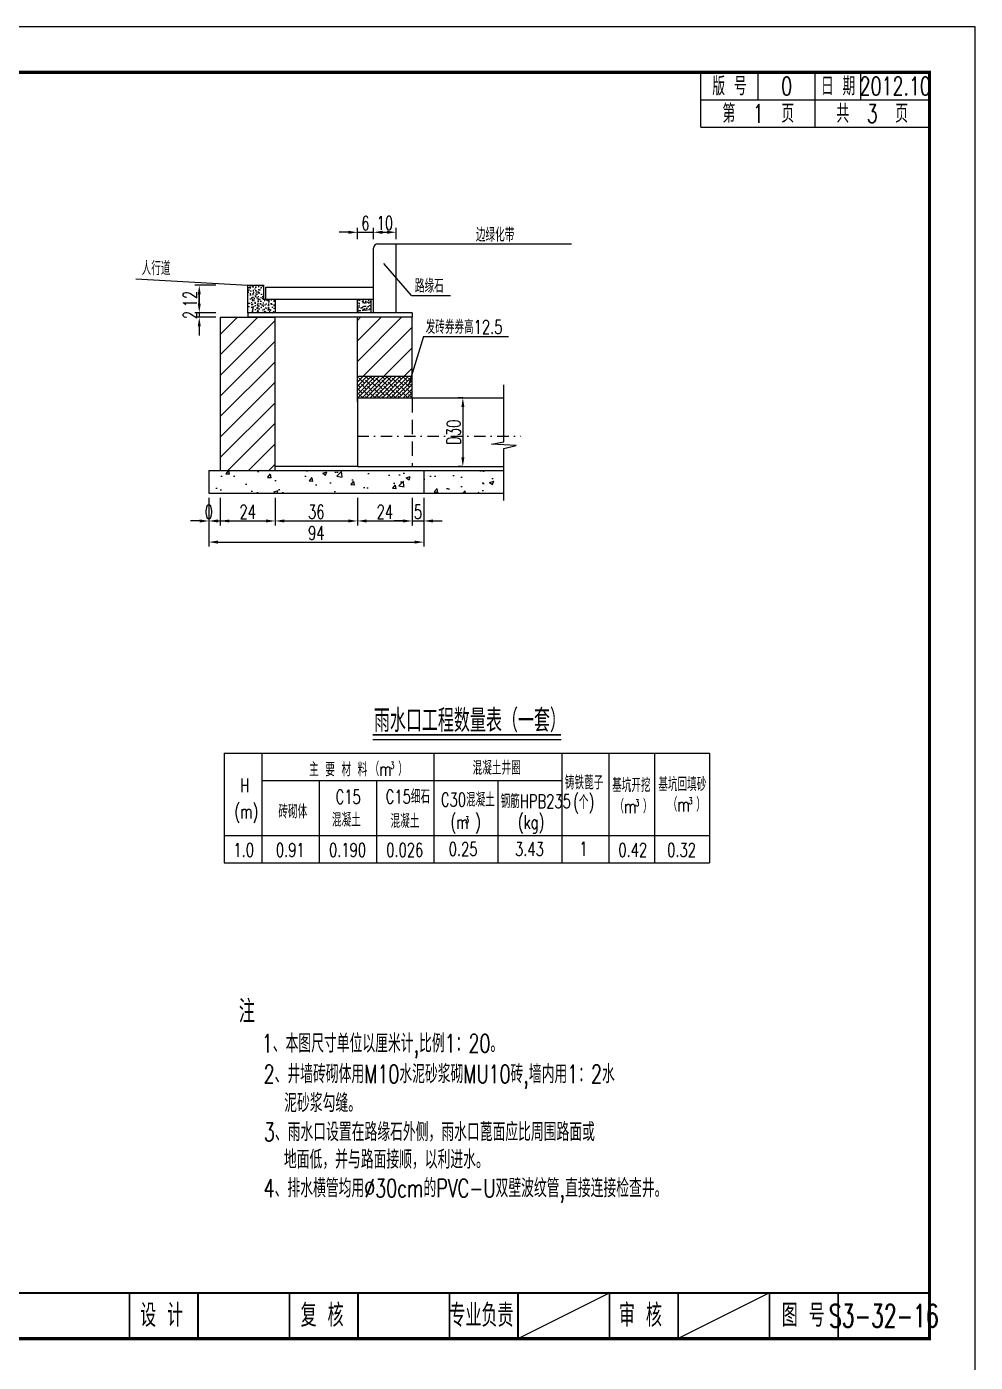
# Model space of a CAD drawing. Extents: x 5781 to 12795, y 1434 to 2653.
# Drawn here: x 9829.1 to 10036.5, y 2032.6 to 2324.8 of the extents above; entities that cross this region are included whole.
import ezdxf
from ezdxf.enums import TextEntityAlignment as Align

# ---------------------------------------------------------------- set-up
doc = ezdxf.new("R2010")
doc.units = 0
doc.header["$LTSCALE"] = 5
doc.header["$PDMODE"] = 32
doc.header["$PDSIZE"] = 0.3
doc.linetypes.add('DASHDOT', pattern=[1, 0.5, -0.25, 0, -0.25])
doc.linetypes.add('DASHED', pattern=[19.05, 12.7, -6.35])
doc.layers.get('0').update_dxf_attribs({"linetype": 'CONTINUOUS'})
doc.layers.get('Defpoints').update_dxf_attribs({"linetype": 'CONTINUOUS'})
for name, color, linetype in [('中心线', 2, 'DASHDOT'), ('图框', 7, 'CONTINUOUS'), ('尺寸标注', 4, 'CONTINUOUS'), ('文字', 7, 'CONTINUOUS'), ('文字字符', 7, 'CONTINUOUS'), ('结构1', 1, 'CONTINUOUS')]:
    doc.layers.add(name, color=color, linetype=linetype)
doc.styles.get("Standard").update_dxf_attribs({"font": 'simplex1.shx', "width": 0.7, "bigfont": 'hztxt.shx'})
doc.dimstyles.new('比例1：10', dxfattribs={"dimtxt": 3, "dimasz": 2, "dimexe": 1, "dimexo": 1, "dimgap": 0.5, "dimtad": 1, "dimzin": 13, "dimdsep": 46, "dimtxsty": 'Standard', "dimcen": -0.09, "dimclrd": 256, "dimclre": 256, "dimclrt": 7, "dimaunit": 1, "dimazin": 0, "dimtfac": 0.0005, "dimtix": 1, "dimtmove": 2, "dimatfit": 3, "dimfxl": 0, "dimtolj": 1, "dimtzin": 13, "dimarcsym": 0})
doc.dimstyles.new('比例1：20', dxfattribs={"dimscale": 0, "dimtxt": 3, "dimasz": 2, "dimexe": 1, "dimexo": 1, "dimgap": 0.5, "dimtad": 1, "dimdec": 1, "dimlfac": 2, "dimzin": 9, "dimdsep": 46, "dimtxsty": 'Standard', "dimcen": -2, "dimclrd": 256, "dimclre": 256, "dimclrt": 7, "dimaunit": 1, "dimadec": 0, "dimazin": 0, "dimtfac": 0.0005, "dimtdec": 1, "dimtix": 1, "dimtmove": 2, "dimatfit": 3, "dimldrblk": 'DIM', "dimfxl": 0, "dimtolj": 1, "dimtzin": 13, "dimarcsym": 0})
pattern_1 = [(45, (114.9114, -67.855), (-2.245064, 2.245064), [])]
pattern_2 = [(50, (114.9114, -67.8551), (1.63966202, -0.14345177), [0.17145, -1.88595]), (355, (114.9114, -67.8551), (-0.31718543, 1.7195098), [0.13716, -1.50876]), (100.451, (115.048, -67.867), (1.32248251, 1.5760502), [0.14571, -1.60281]), (46.1842, (114.9114, -67.3979), (2.43971137, -0.37838095), [0.257175, -2.828925]), (96.6356, (115.1147, -67.4294), (2.1366381, 2.22683), [0.218565, -2.404215]), (351.184, (114.9114, -67.398), (2.13664145, 2.22682606), [0.20574, -2.26314]), (21, (115.14, -67.5122), (1.36453392, -0.92038967), [0.17145, -1.88595]), (326, (115.14, -67.5122), (0.55621826, 1.6576917), [0.13716, -1.50876]), (71.4514, (115.2537, -67.5889), (1.92074842, 0.73730572), [0.14571, -1.60281]), (37.5, (114.9114, -67.8551), (0.02779743, 0.76099535), [0, -1.490472, 0, -1.53162, 0, -1.514475]), (7.5, (114.9114, -67.8551), (0.60137696, 0.901625173), [0, -0.873252, 0, -1.456182, 0, -0.577215]), (327.5, (114.4016, -67.8551), (1.220315357, -0.051558696), [0, -0.5715, 0, -1.78308, 0, -2.36601]), (317.5, (114.173, -67.8551), (1.33316263, 0.22883842), [0, -0.74295, 0, -1.184148, 0, -1.68021])]

# ---------------------------------------------------------------- blocks, each defined once
blk = doc.blocks.new('series')
at = {"width": 0.75}
for tag, height, p in [('页码', 4, (-35, -19)), ('图名', 5, (-220, -282)), ('图号', 5, (-20, -282))]:
    blk.add_attdef(tag, text='', height=height, dxfattribs=at).set_placement(p, align=Align.MIDDLE_CENTER)
blk = doc.blocks.new('123')
at = {"layer": '图框'}
blk.add_lwpolyline([(6201.38, 2092.12), (6201.38, 2389.12), (5781.38, 2389.12), (5781.38, 2092.12)], close=True, dxfattribs=at)
blk = doc.blocks.new('*D1887')
at = {"layer": 'Defpoints', "color": 0, "ltscale": 0.5}
for p in [(9871.41, 2268.23), (9866.82, 2262.23), (9871.41, 2262.23)]:
    blk.add_point(p, dxfattribs=at)
at = {"layer": '尺寸标注', "lineweight": -2, "ltscale": 0.5}
for p, q in [((9870.41, 2268.23), (9865.82, 2268.23)), ((9866.82, 2266.23), (9866.82, 2264.23)), ((9870.41, 2262.23), (9865.82, 2262.23))]:
    blk.add_line(p, q, dxfattribs=at)
at = {"layer": '尺寸标注', "ltscale": 0.5}
for points in [[(9866.49, 2266.23), (9867.15, 2266.23), (9866.82, 2268.23)], [(9866.49, 2264.23), (9867.15, 2264.23), (9866.82, 2262.23)]]:
    blk.add_solid(points, dxfattribs=at)
at = {"layer": '尺寸标注', "color": 7, "ltscale": 0.5, "insert": (9864.82, 2265.23), "char_height": 3, "attachment_point": 5, "rotation": 90}
blk.add_mtext('\\A1;12', dxfattribs=at)
blk = doc.blocks.new('DIM')
at = {"layer": '尺寸标注'}
blk.add_solid([(-1, -0.125), (-1, 0.125), (0, 0)], dxfattribs=at)
blk = doc.blocks.new('*D1888')
at = {"layer": 'Defpoints', "color": 0, "ltscale": 0.5}
for p in [(9871.41, 2262.23), (9866.82, 2261.23), (9871.41, 2261.23)]:
    blk.add_point(p, dxfattribs=at)
at = {"layer": '尺寸标注', "lineweight": -2, "ltscale": 0.5}
for p, q in [((9866.82, 2264.23), (9866.82, 2266.23)), ((9870.41, 2262.23), (9865.82, 2262.23)), ((9866.82, 2262.23), (9866.82, 2261.23)), ((9870.41, 2261.23), (9865.82, 2261.23)), ((9866.82, 2259.23), (9866.82, 2257.23))]:
    blk.add_line(p, q, dxfattribs=at)
at = {"layer": '尺寸标注', "ltscale": 0.5}
for points in [[(9866.49, 2264.23), (9867.15, 2264.23), (9866.82, 2262.23)], [(9866.49, 2259.23), (9867.15, 2259.23), (9866.82, 2261.23)]]:
    blk.add_solid(points, dxfattribs=at)
at = {"layer": '尺寸标注', "color": 7, "ltscale": 0.5, "insert": (9864.82, 2261.73), "char_height": 3, "attachment_point": 5, "rotation": 90}
blk.add_mtext('\\A1;2', dxfattribs=at)
blk = doc.blocks.new('*D1889')
at = {"layer": 'Defpoints', "color": 0, "ltscale": 0.5}
for p in [(9868.91, 2222.73), (9868.91, 2222.73), (9868.91, 2216.67)]:
    blk.add_point(p, dxfattribs=at)
at = {"layer": '尺寸标注', "lineweight": -2, "ltscale": 0.5}
for p, q in [((9868.91, 2221.73), (9868.91, 2215.67)), ((9868.91, 2221.73), (9868.91, 2215.67)), ((9866.91, 2216.67), (9864.91, 2216.67)), ((9870.91, 2216.67), (9872.91, 2216.67))]:
    blk.add_line(p, q, dxfattribs=at)
at = {"layer": '尺寸标注', "ltscale": 0.5}
for points in [[(9866.91, 2217), (9866.91, 2216.34), (9868.91, 2216.67)], [(9870.91, 2217), (9870.91, 2216.34), (9868.91, 2216.67)]]:
    blk.add_solid(points, dxfattribs=at)
at = {"layer": '尺寸标注', "color": 7, "ltscale": 0.5, "insert": (9868.91, 2218.67), "char_height": 3, "attachment_point": 5}
blk.add_mtext('\\A1;0', dxfattribs=at)
blk = doc.blocks.new('*D1890')
at = {"layer": 'Defpoints', "color": 0, "ltscale": 0.5}
for p in [(9871.41, 2222.73), (9883.41, 2222.73), (9883.41, 2216.67)]:
    blk.add_point(p, dxfattribs=at)
at = {"layer": '尺寸标注', "lineweight": -2, "ltscale": 0.5}
for p, q in [((9871.41, 2221.73), (9871.41, 2215.67)), ((9883.41, 2221.73), (9883.41, 2215.67)), ((9873.41, 2216.67), (9881.41, 2216.67))]:
    blk.add_line(p, q, dxfattribs=at)
at = {"layer": '尺寸标注', "ltscale": 0.5}
for points in [[(9873.41, 2217), (9873.41, 2216.34), (9871.41, 2216.67)], [(9881.41, 2217), (9881.41, 2216.34), (9883.41, 2216.67)]]:
    blk.add_solid(points, dxfattribs=at)
at = {"layer": '尺寸标注', "color": 7, "ltscale": 0.5, "insert": (9877.41, 2218.67), "char_height": 3, "attachment_point": 5}
blk.add_mtext('\\A1;24', dxfattribs=at)
blk = doc.blocks.new('*D1891')
at = {"layer": 'Defpoints', "color": 0, "ltscale": 0.5}
for p in [(9883.41, 2222.73), (9901.41, 2222.73), (9901.41, 2216.67)]:
    blk.add_point(p, dxfattribs=at)
at = {"layer": '尺寸标注', "lineweight": -2, "ltscale": 0.5}
for p, q in [((9883.41, 2221.73), (9883.41, 2215.67)), ((9901.41, 2221.73), (9901.41, 2215.67)), ((9885.41, 2216.67), (9899.41, 2216.67))]:
    blk.add_line(p, q, dxfattribs=at)
at = {"layer": '尺寸标注', "ltscale": 0.5}
for points in [[(9885.41, 2217), (9885.41, 2216.34), (9883.41, 2216.67)], [(9899.41, 2217), (9899.41, 2216.34), (9901.41, 2216.67)]]:
    blk.add_solid(points, dxfattribs=at)
at = {"layer": '尺寸标注', "color": 7, "ltscale": 0.5, "insert": (9892.41, 2218.67), "char_height": 3, "attachment_point": 5}
blk.add_mtext('\\A1;36', dxfattribs=at)
blk = doc.blocks.new('*D1892')
at = {"layer": 'Defpoints', "color": 0, "ltscale": 0.5}
for p in [(9901.41, 2222.73), (9913.41, 2222.73), (9913.41, 2216.67)]:
    blk.add_point(p, dxfattribs=at)
at = {"layer": '尺寸标注', "lineweight": -2, "ltscale": 0.5}
for p, q in [((9901.41, 2221.73), (9901.41, 2215.67)), ((9913.41, 2221.73), (9913.41, 2215.67)), ((9903.41, 2216.67), (9911.41, 2216.67))]:
    blk.add_line(p, q, dxfattribs=at)
at = {"layer": '尺寸标注', "ltscale": 0.5}
for points in [[(9903.41, 2217), (9903.41, 2216.34), (9901.41, 2216.67)], [(9911.41, 2217), (9911.41, 2216.34), (9913.41, 2216.67)]]:
    blk.add_solid(points, dxfattribs=at)
at = {"layer": '尺寸标注', "color": 7, "ltscale": 0.5, "insert": (9907.41, 2218.67), "char_height": 3, "attachment_point": 5}
blk.add_mtext('\\A1;24', dxfattribs=at)
blk = doc.blocks.new('*D1893')
at = {"layer": 'Defpoints', "color": 0, "ltscale": 0.5}
for p in [(9913.41, 2222.73), (9915.91, 2222.73), (9915.91, 2216.67)]:
    blk.add_point(p, dxfattribs=at)
at = {"layer": '尺寸标注', "lineweight": -2, "ltscale": 0.5}
for p, q in [((9913.41, 2221.73), (9913.41, 2215.67)), ((9915.91, 2221.73), (9915.91, 2215.67)), ((9911.41, 2216.67), (9909.41, 2216.67)), ((9913.41, 2216.67), (9915.91, 2216.67)), ((9917.91, 2216.67), (9919.91, 2216.67))]:
    blk.add_line(p, q, dxfattribs=at)
at = {"layer": '尺寸标注', "ltscale": 0.5}
for points in [[(9911.41, 2217), (9911.41, 2216.34), (9913.41, 2216.67)], [(9917.91, 2217), (9917.91, 2216.34), (9915.91, 2216.67)]]:
    blk.add_solid(points, dxfattribs=at)
at = {"layer": '尺寸标注', "color": 7, "ltscale": 0.5, "insert": (9914.66, 2218.67), "char_height": 3, "attachment_point": 5}
blk.add_mtext('\\A1;5', dxfattribs=at)
blk = doc.blocks.new('*D1894')
at = {"layer": 'Defpoints', "color": 0, "ltscale": 0.5}
for p in [(9868.91, 2222.73), (9915.91, 2222.73), (9915.91, 2212.05)]:
    blk.add_point(p, dxfattribs=at)
at = {"layer": '尺寸标注', "lineweight": -2, "ltscale": 0.5}
for p, q in [((9868.91, 2218.05), (9868.91, 2211.05)), ((9915.91, 2218.05), (9915.91, 2211.05)), ((9870.91, 2212.05), (9913.91, 2212.05))]:
    blk.add_line(p, q, dxfattribs=at)
at = {"layer": '尺寸标注', "ltscale": 0.5}
for points in [[(9870.91, 2212.38), (9870.91, 2211.71), (9868.91, 2212.05)], [(9913.91, 2212.38), (9913.91, 2211.71), (9915.91, 2212.05)]]:
    blk.add_solid(points, dxfattribs=at)
at = {"layer": '尺寸标注', "color": 7, "ltscale": 0.5, "insert": (9892.41, 2214.05), "char_height": 3, "attachment_point": 5}
blk.add_mtext('\\A1;94', dxfattribs=at)
blk = doc.blocks.new('*D1895')
at = {"layer": 'Defpoints', "color": 0, "ltscale": 0.5}
for p in [(9904.91, 2279.82), (9901.41, 2277.32), (9904.91, 2277.32)]:
    blk.add_point(p, dxfattribs=at)
at = {"layer": '尺寸标注', "lineweight": -2, "ltscale": 0.5}
for p, q in [((9899.41, 2279.82), (9897.41, 2279.82)), ((9901.41, 2278.32), (9901.41, 2280.82)), ((9901.41, 2279.82), (9904.91, 2279.82)), ((9904.91, 2278.32), (9904.91, 2280.82)), ((9906.91, 2279.82), (9908.91, 2279.82))]:
    blk.add_line(p, q, dxfattribs=at)
at = {"layer": '尺寸标注', "ltscale": 0.5}
for points in [[(9899.41, 2280.15), (9899.41, 2279.48), (9901.41, 2279.82)], [(9906.91, 2280.15), (9906.91, 2279.48), (9904.91, 2279.82)]]:
    blk.add_solid(points, dxfattribs=at)
at = {"layer": '尺寸标注', "color": 7, "ltscale": 0.5, "insert": (9903.16, 2281.82), "char_height": 3, "attachment_point": 5}
blk.add_mtext('\\A1;6', dxfattribs=at)
blk = doc.blocks.new('*D1896')
at = {"layer": 'Defpoints', "color": 0, "ltscale": 0.5}
for p in [(9909.91, 2279.83), (9904.91, 2277.32), (9909.91, 2277.32)]:
    blk.add_point(p, dxfattribs=at)
at = {"layer": '尺寸标注', "lineweight": -2, "ltscale": 0.5}
for p, q in [((9904.91, 2278.32), (9904.91, 2280.83)), ((9906.91, 2279.83), (9907.91, 2279.83)), ((9909.91, 2278.32), (9909.91, 2280.83))]:
    blk.add_line(p, q, dxfattribs=at)
at = {"layer": '尺寸标注', "ltscale": 0.5}
for points in [[(9906.91, 2280.16), (9906.91, 2279.5), (9904.91, 2279.83)], [(9907.91, 2280.16), (9907.91, 2279.5), (9909.91, 2279.83)]]:
    blk.add_solid(points, dxfattribs=at)
at = {"layer": '尺寸标注', "color": 7, "ltscale": 0.5, "insert": (9907.41, 2281.83), "char_height": 3, "attachment_point": 5}
blk.add_mtext('\\A1;10', dxfattribs=at)
blk = doc.blocks.new('*D1955')
at = {"layer": 'Defpoints', "color": 0, "ltscale": 0.5}
for p in [(9924.54, 2243.59), (9924.47, 2228.59), (9924.54, 2228.59)]:
    blk.add_point(p, dxfattribs=at)
at = {"layer": '尺寸标注', "lineweight": -2, "ltscale": 0.5}
for p, q in [((9924.47, 2243.59), (9923.47, 2243.59)), ((9924.47, 2241.59), (9924.47, 2230.59)), ((9924.47, 2228.59), (9923.47, 2228.59))]:
    blk.add_line(p, q, dxfattribs=at)
at = {"layer": '尺寸标注', "ltscale": 0.5}
for points in [[(9924.14, 2241.59), (9924.8, 2241.59), (9924.47, 2243.59)], [(9924.14, 2230.59), (9924.8, 2230.59), (9924.47, 2228.59)]]:
    blk.add_solid(points, dxfattribs=at)
at = {"layer": '尺寸标注', "color": 7, "ltscale": 0.5, "insert": (9922.47, 2236.09), "char_height": 3, "attachment_point": 5, "rotation": 90}
blk.add_mtext('\\A1;D30', dxfattribs=at)

msp = doc.modelspace()

# ---------------------------------------------------------------- hatches: boundary and pattern name
at = {"layer": '尺寸标注', "ltscale": 0.5}
h = msp.add_hatch(dxfattribs=at)
h.set_pattern_fill('AR-CONC', color=8, scale=0.009, style=0)
h.set_pattern_definition(pattern_2)
h.paths.add_polyline_path([(9883.4051, 2265.2263), (9883.4051, 2262.2263), (9877.4051, 2262.2263), (9877.4051, 2268.2263), (9880.9051, 2268.2263), (9880.9051, 2265.2263)])
h = msp.add_hatch(dxfattribs=at)
h.set_pattern_fill('AR-CONC', color=8, scale=0.009, style=0)
h.set_pattern_definition(pattern_2)
h.paths.add_polyline_path([(9901.4051, 2265.2263), (9901.4051, 2262.2263), (9904.4051, 2262.2263), (9904.4051, 2265.2263)])
edge = h.paths.add_edge_path()
edge.add_line((9901.4051, 2262.2263), (9901.4051, 2265.2263))
h = msp.add_hatch(dxfattribs=at)
h.set_pattern_fill('ANSI31', color=8, style=0)
h.set_pattern_definition(pattern_1)
h.paths.add_polyline_path([(9871.4051, 2261.2263), (9871.4051, 2227.7263), (9883.4051, 2227.7263), (9883.4051, 2261.2263)])
h = msp.add_hatch(dxfattribs=at)
h.set_pattern_fill('ANSI31', color=8, style=0)
h.set_pattern_definition(pattern_1)
h.paths.add_polyline_path([(9901.4051, 2261.2263), (9901.4051, 2248.3273), (9913.4051, 2248.3273), (9913.4051, 2261.2263)])
h = msp.add_hatch(dxfattribs=at)
h.set_pattern_fill('ANSI38', color=8, scale=0.2, style=0)
h.set_pattern_definition([(45, (114.9114, -67.8551), (-0.449012806, 0.449012806), []), (135, (114.9114, -67.8551), (-1.34703842, 0.449012806), [1.5875, -0.9525])])
h.paths.add_polyline_path([(9901.4051, 2248.3273), (9901.4051, 2243.586), (9913.4051, 2243.586), (9913.4051, 2248.3273)])
h = msp.add_hatch(dxfattribs=at)
h.set_pattern_fill('AR-CONC', color=8, scale=0.05, style=0)
h.set_pattern_definition([(50, (114.9114, -67.855), (9.1092334, -0.796954), [0.9525, -10.4775]), (355, (114.911, -67.855), (-1.762141, 9.552832), [0.762, -8.382]), (100.451, (115.6705, -67.9215), (7.347125, 8.7558344), [0.8095, -8.9045]), (46.1842, (114.911, -65.315), (13.553952, -2.102116), [1.42875, -15.71625]), (96.6356, (116.041, -65.49), (11.870212, 12.371278), [1.21425, -13.35675]), (351.184, (114.911, -65.315), (11.87023, 12.371256), [1.143, -12.573]), (21, (116.1814, -65.95), (7.580744, -5.113276), [0.9525, -10.4775]), (326, (116.181, -65.95), (3.090101, 9.209398), [0.762, -8.382]), (71.4514, (116.813, -66.376), (10.6708245, 4.096143), [0.8095, -8.9045]), (37.5, (114.9114, -67.855), (0.1544302, 4.2277519), [0, -8.2804, 0, -8.509, 0, -8.41375]), (7.5, (114.9114, -67.855), (3.3409831, 5.0090287), [0, -4.8514, 0, -8.0899, 0, -3.20675]), (327.5, (112.0793, -67.855), (6.7795298, -0.2864372), [0, -3.175, 0, -9.906, 0, -13.1445]), (317.5, (110.809, -67.855), (7.406459, 1.2713246), [0, -4.1275, 0, -6.5786, 0, -9.3345])])
h.paths.add_polyline_path([(9868.9051, 2227.7263), (9868.9051, 2222.7263), (9933.4628, 2222.7263), (9933.4628, 2227.7263)])
edge = h.paths.add_edge_path()
edge.add_line((9915.9051, 2227.7263), (9915.9051, 2222.7263))

# ---------------------------------------------------------------- linework, layer by layer
msp.add_line((9904.7558, 2168.891), (9945.9481, 2168.891))
at = {"const_width": 0.4}
msp.add_lwpolyline([(9904.7558, 2169.891), (9945.9481, 2169.891)], dxfattribs=at)
at = {"layer": '中心线'}
msp.add_line((9901.4051, 2235.1967), (9937.1432, 2235.1967), dxfattribs=at)
at = {"layer": '图框'}
for p, q in [((9976.5427, 2302.7959), (9976.5427, 2314.7959)), ((9989.0427, 2308.7959), (9989.0427, 2314.7959)), ((10001.5427, 2308.7959), (10001.5427, 2314.7959)), ((10011.5427, 2308.7959), (10011.5427, 2314.7959)), ((9976.5427, 2308.7959), (10026.5427, 2308.7959)), ((10001.5427, 2302.7959), (10001.5427, 2308.7959)), ((9976.5427, 2302.7959), (10026.5427, 2302.7959)), ((9936.5427, 2037.7959), (9956.5427, 2047.7959)), ((9991.5427, 2047.7959), (9971.5427, 2037.7959))]:
    msp.add_line(p, q, dxfattribs=at)
for points, const_width in [([(10026.5427, 2314.7959), (9646.5427, 2314.7959), (9646.5427, 2037.7959), (10026.5427, 2037.7959), (10026.5427, 2314.7959)], 0.7), ([(9646.5427, 2047.7959), (10026.5427, 2047.7959)], 0.4), ([(9851.5427, 2037.7959), (9851.5427, 2047.7959)], 0.4), ([(9866.5427, 2037.7959), (9866.5427, 2047.7959)], 0.4), ([(9886.5427, 2037.7959), (9886.5427, 2047.7959)], 0.4), ([(9901.5427, 2037.7959), (9901.5427, 2047.7959)], 0.4), ([(9921.5427, 2037.7959), (9921.5427, 2047.7959)], 0.4), ([(9921.5427, 2037.7959), (9921.5427, 2047.7959)], 0.4), ([(9936.5427, 2037.7959), (9936.5427, 2047.7959)], 0.4), ([(9956.5427, 2037.7959), (9956.5427, 2047.7959)], 0.4), ([(9971.5427, 2037.7959), (9971.5427, 2047.7959)], 0.4), ([(9991.5427, 2037.7959), (9991.5427, 2047.7959)], 0.4), ([(10006.5427, 2037.7959), (10006.5427, 2047.7959)], 0.4)]:
    msp.add_lwpolyline(points, dxfattribs=dict(at, const_width=const_width))
at = {"layer": '尺寸标注', "color": 1, "ltscale": 0.5}
for p, q in [((9904.9051, 2262.2263), (9904.9051, 2276.3205)), ((9905.9051, 2277.3205), (9910.9051, 2277.3205)), ((9909.9051, 2262.2263), (9909.9051, 2277.3205)), ((9877.4051, 2262.2263), (9877.4051, 2268.2263)), ((9877.4051, 2268.2263), (9880.9051, 2268.2263)), ((9880.9051, 2265.2263), (9880.9051, 2268.2263)), ((9904.9051, 2265.2263), (9904.9051, 2267.7866)), ((9901.4051, 2262.2263), (9901.4051, 2265.2263)), ((9904.4051, 2262.2263), (9904.4051, 2265.2263)), ((9871.4051, 2261.2263), (9883.4051, 2261.2263)), ((9901.4051, 2248.3273), (9913.4051, 2248.3273)), ((9901.4051, 2243.586), (9933.4628, 2243.586)), ((9868.9051, 2227.7263), (9868.9051, 2222.7263)), ((9901.4051, 2228.586), (9883.4051, 2228.586)), ((9901.4051, 2228.586), (9913.4051, 2228.586)), ((9913.4051, 2228.586), (9933.4628, 2228.586)), ((9915.9051, 2227.7263), (9915.9051, 2222.7263))]:
    msp.add_line(p, q, dxfattribs=at)
at = {"layer": '尺寸标注', "color": 7, "ltscale": 0.5}
for p, q in [((9910.9051, 2277.3205), (9948.2319, 2277.3205)), ((9852.9793, 2269.615), (9877.4051, 2268.2263)), ((9881.4051, 2267.7866), (9904.9051, 2267.7866)), ((9881.4051, 2265.2263), (9881.4051, 2267.7866)), ((9881.4051, 2265.2263), (9904.9051, 2265.2263)), ((9933.4628, 2233.9651), (9933.4628, 2246.4765)), ((9901.4051, 2243.586), (9901.4051, 2228.586)), ((9930.7666, 2233.4995), (9933.4628, 2233.9651)), ((9936.1591, 2233.1873), (9930.7666, 2233.4995)), ((9933.4628, 2232.5005), (9936.1591, 2233.1873)), ((9933.4628, 2221.1799), (9933.4628, 2232.5005))]:
    msp.add_line(p, q, dxfattribs=at)
at = {"layer": '尺寸标注'}
for p, q in [((9913.2322, 2266.0275), (9907.1921, 2272.977)), ((9913.2322, 2266.0275), (9921.7345, 2266.0275)), ((9915.8817, 2257.0454), (9912.5546, 2246.2886)), ((9915.8817, 2257.0454), (9934.4429, 2257.0454))]:
    msp.add_line(p, q, dxfattribs=at)
at = {"layer": '尺寸标注', "color": 1, "linetype": 'Continuous'}
for p, q in [((9883.4051, 2265.2263), (9883.4051, 2262.2263)), ((9883.4051, 2262.2263), (9877.4051, 2262.2263))]:
    msp.add_line(p, q, dxfattribs=at)
at = {"layer": '尺寸标注', "color": 0, "linetype": 'Continuous'}
for p, q in [((9877.4051, 2262.2263), (9877.4051, 2261.2263)), ((9913.4051, 2262.2263), (9883.4051, 2262.2263)), ((9913.4051, 2262.2263), (9913.4051, 2261.2263)), ((9913.4051, 2261.2263), (9877.4051, 2261.2263))]:
    msp.add_line(p, q, dxfattribs=at)
at = {"layer": '尺寸标注', "color": 7, "linetype": 'DASHED', "ltscale": 0.05}
msp.add_line((9913.4051, 2243.586), (9913.4051, 2228.586), dxfattribs=at)
at = {"layer": '尺寸标注', "color": 1, "ltscale": 0.5}
msp.add_arc((9905.9051, 2276.3205), 1, 90, 180, dxfattribs=at)
at = {"layer": '文字字符', "color": 1, "linetype": 'ByBlock'}
for p, q in [((9872.294, 2165.891), (9978.4099, 2165.891)), ((9872.294, 2165.891), (9872.294, 2141.891)), ((9978.4099, 2165.891), (9978.4099, 2141.891)), ((9872.294, 2141.891), (9978.4099, 2141.891))]:
    msp.add_line(p, q, dxfattribs=at)
at = {"layer": '文字字符', "linetype": 'ByBlock'}
for p, q in [((9880.5329, 2165.891), (9880.5329, 2141.891)), ((9918.0872, 2165.891), (9918.0872, 2141.891)), ((9918.0872, 2165.891), (9918.0872, 2141.891)), ((9946.0872, 2165.891), (9946.0872, 2141.891)), ((9956.4099, 2165.891), (9956.4099, 2141.891)), ((9966.4099, 2165.891), (9966.4099, 2141.891)), ((9880.5329, 2159.891), (9918.0872, 2159.891)), ((9893.0476, 2159.891), (9893.0476, 2141.891)), ((9905.5724, 2159.891), (9905.5724, 2141.891)), ((9918.0872, 2159.891), (9946.0872, 2159.891)), ((9932.0872, 2159.891), (9932.0872, 2141.891)), ((9872.294, 2147.891), (9978.4099, 2147.891))]:
    msp.add_line(p, q, dxfattribs=at)
at = {"layer": '结构1', "linetype": 'Continuous'}
msp.add_line((9880.9051, 2265.2263), (9883.4051, 2265.2263), dxfattribs=at)
at = {"layer": '结构1', "color": 1, "linetype": 'Continuous'}
for p, q in [((9871.4051, 2261.2263), (9871.4051, 2227.7263)), ((9883.4051, 2227.7263), (9883.4051, 2261.2263)), ((9901.4051, 2242.7263), (9901.4051, 2261.2263)), ((9913.4051, 2243.586), (9913.4051, 2261.2263)), ((9868.9051, 2227.7263), (9933.4628, 2227.7263)), ((9868.9051, 2222.7263), (9933.4628, 2222.7263))]:
    msp.add_line(p, q, dxfattribs=at)

# ---------------------------------------------------------------- block references
at = {"layer": '图框'}
ref = msp.add_blockref('series', (10036.5427, 2324.7959), dxfattribs=at)
ref.add_attrib('页码', '第  1  页    共  3  页', dxfattribs={"layer": '0', "height": 4, "width": 0.7}).set_placement((10001.5427, 2305.7959), align=Align.MIDDLE_CENTER)
ref.add_attrib('图名', '雨水口设计图', dxfattribs={"layer": '0', "height": 5, "width": 0.7}).set_placement((9816.5427, 2042.7959), align=Align.MIDDLE_CENTER)
ref.add_attrib('图号', 'S3-32-16', dxfattribs={"layer": '0', "height": 5, "width": 0.65}).set_placement((10016.5427, 2042.7959), align=Align.MIDDLE_CENTER)
at = {"layer": '尺寸标注'}
msp.add_blockref('123', (3835.166, -64.3249), dxfattribs=at)

# ---------------------------------------------------------------- texts
at = {"color": 7, "width": 0.7}
for s, height, p in [('注', 5, (9875.4693, 2106.8632)), ('1、本图尺寸单位以厘米计,比例1：20。', 4, (9880.4965, 2100.3871)), ('2、井墙砖砌体用M10水泥砂浆砌MU10砖,墙内用1：2水', 4, (9880.8965, 2093.677)), ('泥砂浆勾缝。', 4, (9885.4021, 2087.3391)), ('3、雨水口设置在路缘石外侧，雨水口蓖面应比周围路面或', 4, (9880.9536, 2081.0011)), ('地面低，并与路面接顺，以利进水。', 4, (9885.3341, 2074.9855)), ('4、排水横管均用%%C30cm的PVC-U双壁波纹管,直接连接检查井。', 4, (9880.8965, 2068.7164))]:
    msp.add_text(s, height=height, dxfattribs=at).set_placement(p)
at = {"layer": '图框', "width": 0.7}
for s, height, p in [('版 号', 4, (9982.7927, 2311.7959)), ('日 期', 4, (10006.5427, 2311.7959)), ('0', 4, (9995.2927, 2311.7959)), ('2012.10', 4, (10019.0427, 2311.7959)), ('设 计', 5, (9858.5874, 2042.8905)), ('复 核', 5, (9893.6822, 2042.8905)), ('专业负责', 5, (9928.533, 2042.8905)), ('审 核', 5, (9963.3068, 2042.8905)), ('图 号', 5, (9998.9259, 2042.8905))]:
    msp.add_text(s, height=height, dxfattribs=at).set_placement(p, align=Align.MIDDLE_CENTER)
at = {"layer": '文字', "width": 0.7}
msp.add_text('雨水口工程数量表（一套）', height=5, dxfattribs=at).set_placement((9905.0137, 2170.5093))
at = {"layer": '文字字符', "color": 7, "width": 0.7}
for s, p in [('边绿化带', (9931.521, 2279.4293)), ('人行道', (9857.3691, 2272.104)), ('路缘石', (9917.1451, 2268.244)), ('发砖券券高12.5', (9924.7323, 2259.262))]:
    msp.add_text(s, height=3, dxfattribs=at).set_placement(p, align=Align.MIDDLE)
at = {"layer": '文字字符', "linetype": 'ByBlock', "width": 0.7}
for s, p in [('主 要 材 料', (9890.8492, 2160.8055)), ('（m ）', (9904.081, 2160.9081)), ('混凝土井圈', (9926.6165, 2161.1406)), ('H', (9875.7664, 2157.3254)), ('C15', (9896.641, 2154.8216)), ('C15细石', (9907.6034, 2154.8768)), ('C30混凝土', (9919.6655, 2154.1907)), ('钢筋HPB235', (9932.7289, 2153.8597)), ('（m ）', (9969.2734, 2153.1396)), ('(m)', (9874.4885, 2151.599)), ('砖砌体', (9884.1196, 2151.599)), ('（m ）', (9957.6166, 2152.7193)), ('混凝土', (9895.8476, 2149.7893)), ('混凝土', (9908.6635, 2149.5211)), ('(m )', (9921.7343, 2149.3184)), ('(kg)', (9936.5038, 2149.3165))]:
    msp.add_text(s, height=3, dxfattribs=at).set_placement(p)
for s, height, p in [('3', 1.5, (9909.0536, 2162.4636)), ('3', 1.5, (9962.5891, 2154.2747)), ('3', 1.5, (9974.246, 2154.695)), ('3', 1.5, (9925.3871, 2150.5317)), ('1.0', 3, (9876.5362, 2143.2189)), ('0.91', 3, (9886.7232, 2143.2189)), ('0.190', 3, (9899.248, 2143.2189)), ('0.026', 3, (9911.7628, 2143.2189)), ('0.25', 3, (9924.5288, 2143.388)), ('3.43', 3, (9939.034, 2143.388)), ('1', 3, (9950.8274, 2143.4439)), ('0.42', 3, (9961.6372, 2143.2189)), ('0.32', 3, (9972.2981, 2143.2189))]:
    msp.add_text(s, height=height, dxfattribs=at).set_placement(p, align=Align.CENTER)
for s, p in [('铸铁蓖子', (9950.9865, 2159.6115)), ('基坑开挖', (9961.3186, 2159.0295)), ('基坑回填砂', (9972.4607, 2159.2338)), ('(个)', (9950.889, 2154.9568))]:
    msp.add_text(s, height=3, dxfattribs=at).set_placement(p, align=Align.MIDDLE)

# ---------------------------------------------------------------- dimensions: what is measured, and where the dimension line sits
at = {"layer": '尺寸标注', "color": 4, "ltscale": 0.5}
for base, p1, p2, text, picture, middle in [((9904.9051, 2279.8151), (9901.4051, 2277.3205), (9904.9051, 2277.3205), '6', '*D1895', (9903.1551, 2281.8151)), ((9909.9051, 2279.8288), (9904.9051, 2277.3205), (9909.9051, 2277.3205), '10', '*D1896', (9907.4051, 2281.8288))]:
    dim = msp.add_linear_dim(base=base, p1=p1, p2=p2, text=text, dimstyle='比例1：20', override={"dimscale": 1}, dxfattribs=at)
    dim.commit()
    dim.dimension.update_dxf_attribs({"geometry": picture, "text_midpoint": middle})
for base, p1, p2, picture, middle in [((9866.8187, 2262.2263), (9871.4051, 2268.2263), (9871.4051, 2262.2263), '*D1887', (9864.8187, 2265.2263)), ((9866.8187, 2261.2263), (9871.4051, 2262.2263), (9871.4051, 2261.2263), '*D1888', (9864.8187, 2261.7263))]:
    dim = msp.add_linear_dim(base=base, p1=p1, p2=p2, angle=90, dimstyle='比例1：20', override={"dimscale": 1}, dxfattribs=at)
    dim.commit()
    dim.dimension.update_dxf_attribs({"geometry": picture, "text_midpoint": middle})
dim = msp.add_aligned_dim(p1=(9924.5352, 2243.586), p2=(9924.5352, 2228.586), distance=-0.0652, text='D30', dimstyle='比例1：10', dxfattribs=at)
dim.commit()
dim.dimension.update_dxf_attribs({"geometry": '*D1955', "text_midpoint": (9922.47, 2236.086)})
for base, p1, p2, picture, middle in [((9868.9050687882, 2216.6690318891), (9868.9050687882, 2222.7263207084), (9868.9050687882, 2222.7263207084), '*D1889', (9868.9050687882, 2218.6690318891)), ((9915.9051, 2212.0477), (9868.9051, 2222.7263), (9915.9051, 2222.7263), '*D1894', (9892.4051, 2214.0477)), ((9883.4051, 2216.669), (9871.4051, 2222.7263), (9883.4051, 2222.7263), '*D1890', (9877.4051, 2218.669)), ((9901.4051, 2216.669), (9883.4051, 2222.7263), (9901.4051, 2222.7263), '*D1891', (9892.4051, 2218.669)), ((9913.4051, 2216.669), (9901.4051, 2222.7263), (9913.4051, 2222.7263), '*D1892', (9907.4051, 2218.669)), ((9915.9051, 2216.669), (9913.4051, 2222.7263), (9915.9051, 2222.7263), '*D1893', (9914.6551, 2218.669))]:
    dim = msp.add_linear_dim(base=base, p1=p1, p2=p2, dimstyle='比例1：20', override={"dimscale": 1}, dxfattribs=at)
    dim.commit()
    dim.dimension.update_dxf_attribs({"geometry": picture, "text_midpoint": middle})

doc.saveas('drawing.dxf')
